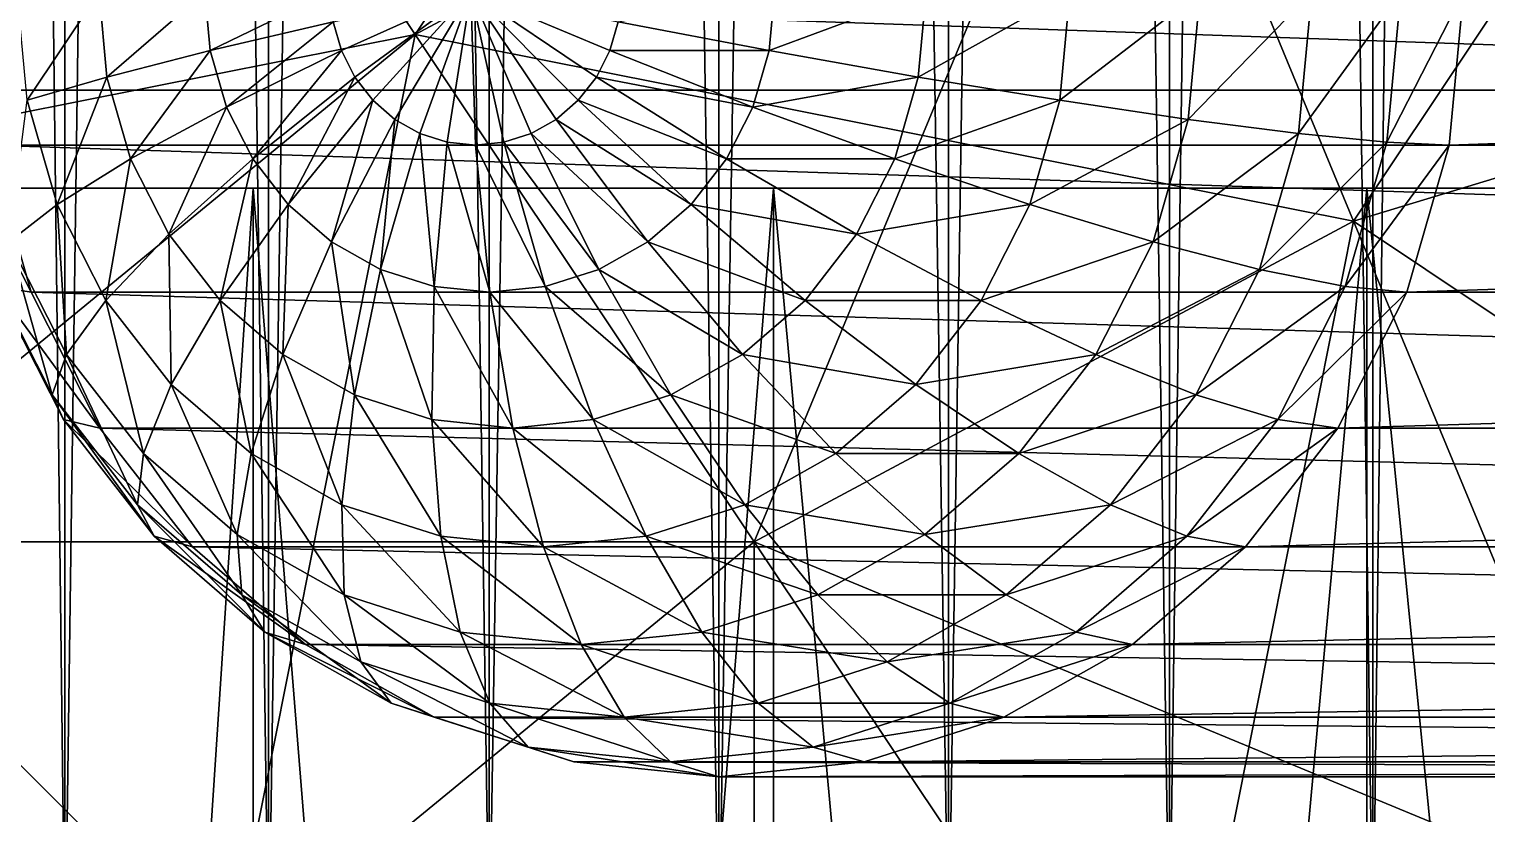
# Model space of a CAD drawing. Header units: millimetres. Extents: x -510 to 550, y -577 to 577.
# Drawn here: x -7.03 to 7.83, y 416.62 to 424.62 of the extents above; entities that cross this region are included whole.
import ezdxf

# ---------------------------------------------------------------- set-up
doc = ezdxf.new("R2010")
doc.units = ezdxf.units.MM
for name, color, linetype, true_color in [('arm_base_visual_0', 7, 'Continuous', 0xd6dee3), ('link1_visual_1', 7, 'Continuous', 0xd6dee3), ('main_case_cover', 7, 'Continuous', 0xd6dee3), ('main_case_floor_front', 7, 'Continuous', 0xd6dee3), ('middle_left_fork_-1', 7, 'Continuous', 0x5c6b75), ('reference_link1_joint_cover', 7, 'Continuous', 0xd6dee3), ('structure_left_middle_axle', 7, 'Continuous', 0x5c6b75)]:
    doc.layers.add(name, color=color, linetype=linetype, true_color=true_color)

msp = doc.modelspace()

# ---------------------------------------------------------------- linework, layer by layer
at = {"layer": 'arm_base_visual_0', "true_color": 0xd6dee3}
for points in [[(-14, 356, 180), (54, 424, 180), (54, 356, 180)], [(-14, 356, 180), (-14, 424, 180), (54, 424, 180)], [(-14, 356, 220), (54, 356, 220), (54, 424, 220)], [(-14, 356, 220), (54, 424, 220), (-14, 424, 220)], [(54, 424, 180), (-14, 424, 180), (-14, 424, 220)], [(54, 424, 180), (-14, 424, 220), (54, 424, 220)]]:
    msp.add_3dface(points, dxfattribs=at)
at = {"layer": 'link1_visual_1', "true_color": 0xd6dee3}
for points in [[(2.322, 432.678, 359.134), (-5.664, 428.409, 359.134), (-3.097, 424.567, 367.779)], [(2.322, 432.678, 359.134), (-3.097, 424.567, 367.779), (4.091, 428.409, 367.779)], [(-7.245, 430.775, 349.755), (-12.664, 422.664, 359.134), (-5.664, 428.409, 359.134)], [(11.889, 430.775, 367.779), (4.091, 428.409, 367.779), (6.47, 422.664, 375.355)], [(11.889, 430.775, 367.779), (6.47, 422.664, 375.355), (13.103, 424.676, 375.355)], [(-5.664, 428.409, 320.866), (-12.664, 422.664, 320.866), (-14.676, 424.676, 330.245)], [(-3.097, 424.567, 312.221), (-12.664, 422.664, 320.866), (-5.664, 428.409, 320.866)], [(-5.664, 428.409, 359.134), (-12.664, 422.664, 359.134), (-9.397, 419.397, 367.779)], [(-5.664, 428.409, 359.134), (-9.397, 419.397, 367.779), (-3.097, 424.567, 367.779)], [(4.091, 428.409, 312.221), (-3.097, 424.567, 312.221), (-5.664, 428.409, 320.866)], [(6.47, 422.664, 304.645), (-3.097, 424.567, 312.221), (4.091, 428.409, 312.221)], [(4.091, 428.409, 367.779), (-3.097, 424.567, 367.779), (0.358, 419.397, 375.355)], [(4.091, 428.409, 367.779), (0.358, 419.397, 375.355), (6.47, 422.664, 375.355)], [(13.103, 424.676, 304.645), (6.47, 422.664, 304.645), (4.091, 428.409, 312.221)], [(-3.097, 424.567, 312.221), (-9.397, 419.397, 312.221), (-12.664, 422.664, 320.866)], [(0.358, 419.397, 304.645), (-9.397, 419.397, 312.221), (-3.097, 424.567, 312.221)], [(-3.097, 424.567, 367.779), (-9.397, 419.397, 367.779), (-5, 415, 375.355)], [(-3.097, 424.567, 367.779), (-5, 415, 375.355), (0.358, 419.397, 375.355)], [(6.47, 422.664, 304.645), (0.358, 419.397, 304.645), (-3.097, 424.567, 312.221)], [(14.581, 417.245, 298.427), (6.47, 422.664, 304.645), (13.103, 424.676, 304.645)], [(13.103, 424.676, 375.355), (6.47, 422.664, 375.355), (9.37, 415.664, 381.573)], [(9.37, 415.664, 298.427), (0.358, 419.397, 304.645), (6.47, 422.664, 304.645)], [(6.47, 422.664, 375.355), (0.358, 419.397, 375.355), (4.567, 413.097, 381.573)], [(6.47, 422.664, 375.355), (4.567, 413.097, 381.573), (9.37, 415.664, 381.573)], [(14.581, 417.245, 298.427), (9.37, 415.664, 298.427), (6.47, 422.664, 304.645)], [(-5, 415, 304.645), (-14.567, 413.097, 312.221), (-9.397, 419.397, 312.221)], [(0.358, 419.397, 304.645), (-5, 415, 304.645), (-9.397, 419.397, 312.221)], [(-9.397, 419.397, 367.779), (-9.397, 409.642, 375.355), (-5, 415, 375.355)], [(4.567, 413.097, 298.427), (-5, 415, 304.645), (0.358, 419.397, 304.645)], [(0.358, 419.397, 375.355), (-5, 415, 375.355), (0.358, 409.642, 381.573)], [(9.37, 415.664, 298.427), (4.567, 413.097, 298.427), (0.358, 419.397, 304.645)], [(0.358, 419.397, 375.355), (0.358, 409.642, 381.573), (4.567, 413.097, 381.573)]]:
    msp.add_3dface(points, dxfattribs=at)
at = {"layer": 'main_case_cover', "true_color": 0xd6dee3}
for points in [[(-46, 327, 460), (326, 453, 460), (326, 327, 460)], [(-46, 327, 460), (-46, 453, 460), (326, 453, 460)], [(-46, 327, 466), (326, 327, 466), (326, 453, 466)], [(-46, 327, 466), (326, 453, 466), (-46, 453, 466)]]:
    msp.add_3dface(points, dxfattribs=at)
at = {"layer": 'main_case_floor_front', "true_color": 0xd6dee3}
for points in [[(-40, 327, 114), (320, 447, 114), (320, 327, 114)], [(-40, 327, 114), (-40, 447, 114), (320, 447, 114)], [(-40, 327, 120), (320, 327, 120), (320, 447, 120)], [(-40, 327, 120), (320, 447, 120), (-40, 447, 120)]]:
    msp.add_3dface(points, dxfattribs=at)
at = {"layer": 'middle_left_fork_-1', "true_color": 0x5c6b75}
for points in [[(-7.589, 425, -277.47), (-7.444, 423.439, -277.519), (37.556, 423.439, -142.519)], [(-7.589, 425, -277.47), (37.556, 423.439, -142.519), (37.411, 425, -142.47)], [(-6.32, 425, -284.905), (-7.052, 423.896, -283.612), (-7.155, 425, -283.578)], [(-6.32, 425, -284.905), (-6.239, 424.133, -284.932), (-7.052, 423.896, -283.612)], [(-5.242, 425, -286.044), (-6.239, 424.133, -284.932), (-6.32, 425, -284.905)], [(-5.242, 425, -286.044), (-5.186, 424.403, -286.062), (-6.239, 424.133, -284.932)], [(-3.962, 425, -286.95), (-5.186, 424.403, -286.062), (-5.242, 425, -286.044)], [(-3.962, 425, -286.95), (-3.933, 424.696, -286.96), (-5.186, 424.403, -286.062)], [(-2.53, 425, -287.589), (-3.849, 424.403, -286.988), (-3.933, 424.696, -286.96)], [(-2.53, 425, -287.589), (-3.712, 424.133, -287.033), (-3.849, 424.403, -286.988)], [(-2.53, 425, -287.589), (-3.528, 423.896, -287.095), (-3.712, 424.133, -287.033)], [(-2.53, 425, -287.589), (-3.304, 423.702, -287.169), (-3.528, 423.896, -287.095)], [(-2.53, 425, -287.589), (-3.048, 423.558, -287.255), (-3.304, 423.702, -287.169)], [(-2.53, 425, -287.589), (-2.77, 423.469, -287.347), (-3.048, 423.558, -287.255)], [(-2.53, 425, -287.589), (-2.481, 423.439, -287.444), (-2.77, 423.469, -287.347)], [(-2.53, 425, -287.589), (-2.192, 423.469, -287.54), (-2.481, 423.439, -287.444)], [(-2.53, 425, -287.589), (-1.915, 423.558, -287.633), (-2.192, 423.469, -287.54)], [(-2.53, 425, -287.589), (-1.659, 423.702, -287.718), (-1.915, 423.558, -287.633)], [(-2.53, 425, -287.589), (-1.434, 423.896, -287.793), (-1.659, 423.702, -287.718)], [(-2.53, 425, -287.589), (-1.25, 424.133, -287.854), (-1.434, 423.896, -287.793)], [(-2.53, 425, -287.589), (-1.113, 424.403, -287.9), (-1.25, 424.133, -287.854)], [(-2.53, 425, -287.589), (-1.029, 424.696, -287.928), (-1.113, 424.403, -287.9)], [(-1.029, 424.696, -287.928), (0.567, 425, -287.98), (0.511, 424.403, -287.961)], [(0.511, 424.403, -287.961), (0.567, 425, -287.98), (2.113, 425, -287.716)], [(0.511, 424.403, -287.961), (2.113, 425, -287.716), (2.032, 424.133, -287.689)], [(2.032, 424.133, -287.689), (2.113, 425, -287.716), (3.578, 425, -287.155)], [(2.032, 424.133, -287.689), (3.578, 425, -287.155), (3.475, 423.896, -287.121)], [(3.475, 423.896, -287.121), (3.578, 425, -287.155), (4.905, 425, -286.32)], [(3.475, 423.896, -287.121), (4.905, 425, -286.32), (4.784, 423.702, -286.28)], [(4.784, 423.702, -286.28), (4.905, 425, -286.32), (6.044, 425, -285.242)], [(4.784, 423.702, -286.28), (6.044, 425, -285.242), (5.909, 423.558, -285.197)], [(5.909, 423.558, -285.197), (6.044, 425, -285.242), (6.95, 425, -283.962)], [(5.909, 423.558, -285.197), (6.95, 425, -283.962), (6.807, 423.469, -283.914)], [(6.807, 423.469, -283.914), (6.95, 425, -283.962), (7.589, 425, -282.53)], [(6.807, 423.469, -283.914), (7.589, 425, -282.53), (7.444, 423.439, -282.481)], [(7.444, 423.439, -282.481), (7.589, 425, -282.53), (52.589, 425, -147.53)], [(7.444, 423.439, -282.481), (52.589, 425, -147.53), (52.444, 423.439, -147.481)], [(-3.933, 424.696, -286.96), (-5.021, 423.828, -286.117), (-5.186, 424.403, -286.062)], [(-3.933, 424.696, -286.96), (-3.849, 424.403, -286.988), (-5.021, 423.828, -286.117)], [(-1.113, 424.403, -287.9), (-1.029, 424.696, -287.928), (0.511, 424.403, -287.961)], [(-5.186, 424.403, -286.062), (-5.999, 423.299, -285.012), (-6.239, 424.133, -284.932)], [(-5.186, 424.403, -286.062), (-5.021, 423.828, -286.117), (-5.999, 423.299, -285.012)], [(-3.849, 424.403, -286.988), (-4.752, 423.299, -286.207), (-5.021, 423.828, -286.117)], [(-3.849, 424.403, -286.988), (-3.712, 424.133, -287.033), (-4.752, 423.299, -286.207)], [(-1.25, 424.133, -287.854), (-1.113, 424.403, -287.9), (0.346, 423.828, -287.906)], [(-1.113, 424.403, -287.9), (0.511, 424.403, -287.961), (0.346, 423.828, -287.906)], [(0.346, 423.828, -287.906), (0.511, 424.403, -287.961), (2.032, 424.133, -287.689)], [(-6.239, 424.133, -284.932), (-6.747, 422.835, -283.714), (-7.052, 423.896, -283.612)], [(-6.239, 424.133, -284.932), (-5.999, 423.299, -285.012), (-6.747, 422.835, -283.714)], [(-3.712, 424.133, -287.033), (-4.391, 422.835, -286.327), (-4.752, 423.299, -286.207)], [(-3.712, 424.133, -287.033), (-3.528, 423.896, -287.095), (-4.391, 422.835, -286.327)], [(-1.434, 423.896, -287.793), (-1.25, 424.133, -287.854), (0.078, 423.299, -287.817)], [(-1.25, 424.133, -287.854), (0.346, 423.828, -287.906), (0.078, 423.299, -287.817)], [(0.346, 423.828, -287.906), (2.032, 424.133, -287.689), (1.792, 423.299, -287.609)], [(1.792, 423.299, -287.609), (2.032, 424.133, -287.689), (3.475, 423.896, -287.121)], [(-7.052, 423.896, -283.612), (-6.747, 422.835, -283.714), (-7.236, 422.454, -282.273)], [(-5.021, 423.828, -286.117), (-5.609, 422.531, -285.142), (-5.999, 423.299, -285.012)], [(-5.021, 423.828, -286.117), (-4.752, 423.299, -286.207), (-5.609, 422.531, -285.142)], [(-3.528, 423.896, -287.095), (-3.951, 422.454, -286.474), (-4.391, 422.835, -286.327)], [(-3.528, 423.896, -287.095), (-3.304, 423.702, -287.169), (-3.951, 422.454, -286.474)], [(-1.659, 423.702, -287.718), (-1.434, 423.896, -287.793), (-0.284, 422.835, -287.696)], [(-1.434, 423.896, -287.793), (0.078, 423.299, -287.817), (-0.284, 422.835, -287.696)], [(0.078, 423.299, -287.817), (0.346, 423.828, -287.906), (1.792, 423.299, -287.609)], [(1.792, 423.299, -287.609), (3.475, 423.896, -287.121), (3.169, 422.835, -287.019)], [(3.169, 422.835, -287.019), (3.475, 423.896, -287.121), (4.784, 423.702, -286.28)], [(-3.304, 423.702, -287.169), (-3.449, 422.172, -286.641), (-3.951, 422.454, -286.474)], [(-3.304, 423.702, -287.169), (-3.048, 423.558, -287.255), (-3.449, 422.172, -286.641)], [(-1.915, 423.558, -287.633), (-1.659, 423.702, -287.718), (-0.724, 422.454, -287.55)], [(-1.659, 423.702, -287.718), (-0.284, 422.835, -287.696), (-0.724, 422.454, -287.55)], [(3.169, 422.835, -287.019), (4.784, 423.702, -286.28), (4.425, 422.454, -286.16)], [(4.425, 422.454, -286.16), (4.784, 423.702, -286.28), (5.909, 423.558, -285.197)], [(-3.048, 423.558, -287.255), (-2.904, 421.997, -286.823), (-3.449, 422.172, -286.641)], [(-3.048, 423.558, -287.255), (-2.77, 423.469, -287.347), (-2.904, 421.997, -286.823)], [(-2.192, 423.469, -287.54), (-1.915, 423.558, -287.633), (-1.226, 422.172, -287.382)], [(-1.915, 423.558, -287.633), (-0.724, 422.454, -287.55), (-1.226, 422.172, -287.382)], [(4.425, 422.454, -286.16), (5.909, 423.558, -285.197), (5.51, 422.172, -285.064)], [(5.51, 422.172, -285.064), (5.909, 423.558, -285.197), (6.807, 423.469, -283.914)], [(-7.794, 423.469, -279.047), (-7.371, 421.997, -279.188), (-7.012, 421.939, -277.663)], [(-7.794, 423.469, -279.047), (-7.012, 421.939, -277.663), (-7.444, 423.439, -277.519)], [(-7.444, 423.439, -277.519), (-7.012, 421.939, -277.663), (37.988, 421.939, -142.663)], [(-7.444, 423.439, -277.519), (37.988, 421.939, -142.663), (37.556, 423.439, -142.519)], [(-2.77, 423.469, -287.347), (-2.337, 421.939, -287.012), (-2.904, 421.997, -286.823)], [(-2.77, 423.469, -287.347), (-2.481, 423.439, -287.444), (-2.337, 421.939, -287.012)], [(-2.481, 423.439, -287.444), (-2.192, 423.469, -287.54), (-1.771, 421.997, -287.201)], [(-2.481, 423.439, -287.444), (-1.771, 421.997, -287.201), (-2.337, 421.939, -287.012)], [(-2.192, 423.469, -287.54), (-1.226, 422.172, -287.382), (-1.771, 421.997, -287.201)], [(5.51, 422.172, -285.064), (6.807, 423.469, -283.914), (6.383, 421.997, -283.773)], [(6.383, 421.997, -283.773), (6.807, 423.469, -283.914), (7.444, 423.439, -282.481)], [(6.383, 421.997, -283.773), (7.444, 423.439, -282.481), (7.012, 421.939, -282.337)], [(7.012, 421.939, -282.337), (7.444, 423.439, -282.481), (52.444, 423.439, -147.481)], [(7.012, 421.939, -282.337), (52.444, 423.439, -147.481), (52.012, 421.939, -147.337)], [(-5.999, 423.299, -285.012), (-6.251, 421.857, -283.879), (-6.747, 422.835, -283.714)], [(-5.999, 423.299, -285.012), (-5.609, 422.531, -285.142), (-6.251, 421.857, -283.879)], [(-4.752, 423.299, -286.207), (-5.085, 421.857, -285.317), (-5.609, 422.531, -285.142)], [(-4.752, 423.299, -286.207), (-4.391, 422.835, -286.327), (-5.085, 421.857, -285.317)], [(-0.284, 422.835, -287.696), (0.078, 423.299, -287.817), (1.402, 422.531, -287.479)], [(0.078, 423.299, -287.817), (1.792, 423.299, -287.609), (1.402, 422.531, -287.479)], [(1.402, 422.531, -287.479), (1.792, 423.299, -287.609), (3.169, 422.835, -287.019)], [(-6.747, 422.835, -283.714), (-6.652, 421.304, -282.468), (-7.236, 422.454, -282.273)], [(-6.747, 422.835, -283.714), (-6.251, 421.857, -283.879), (-6.652, 421.304, -282.468)], [(-4.391, 422.835, -286.327), (-4.446, 421.304, -285.53), (-5.085, 421.857, -285.317)], [(-4.391, 422.835, -286.327), (-3.951, 422.454, -286.474), (-4.446, 421.304, -285.53)], [(-0.724, 422.454, -287.55), (-0.284, 422.835, -287.696), (0.878, 421.857, -287.304)], [(-0.284, 422.835, -287.696), (1.402, 422.531, -287.479), (0.878, 421.857, -287.304)], [(1.402, 422.531, -287.479), (3.169, 422.835, -287.019), (2.673, 421.857, -286.854)], [(2.673, 421.857, -286.854), (3.169, 422.835, -287.019), (4.425, 422.454, -286.16)], [(-5.609, 422.531, -285.142), (-5.584, 421, -284.102), (-6.251, 421.857, -283.879)], [(-5.609, 422.531, -285.142), (-5.085, 421.857, -285.317), (-5.584, 421, -284.102)], [(0.878, 421.857, -287.304), (1.402, 422.531, -287.479), (2.673, 421.857, -286.854)], [(-7.236, 422.454, -282.273), (-6.798, 420.894, -280.961), (-7.446, 422.172, -280.745)], [(-7.236, 422.454, -282.273), (-6.652, 421.304, -282.468), (-6.798, 420.894, -280.961)], [(-3.951, 422.454, -286.474), (-3.717, 420.894, -285.773), (-4.446, 421.304, -285.53)], [(-3.951, 422.454, -286.474), (-3.449, 422.172, -286.641), (-3.717, 420.894, -285.773)], [(-1.226, 422.172, -287.382), (-0.724, 422.454, -287.55), (0.239, 421.304, -287.091)], [(-0.724, 422.454, -287.55), (0.878, 421.857, -287.304), (0.239, 421.304, -287.091)], [(2.673, 421.857, -286.854), (4.425, 422.454, -286.16), (3.841, 421.304, -285.965)], [(3.841, 421.304, -285.965), (4.425, 422.454, -286.16), (5.51, 422.172, -285.064)], [(-7.446, 422.172, -280.745), (-6.798, 420.894, -280.961), (-6.683, 420.641, -279.418)], [(-7.446, 422.172, -280.745), (-6.683, 420.641, -279.418), (-7.371, 421.997, -279.188)], [(-3.449, 422.172, -286.641), (-2.926, 420.641, -286.036), (-3.717, 420.894, -285.773)], [(-3.449, 422.172, -286.641), (-2.904, 421.997, -286.823), (-2.926, 420.641, -286.036)], [(-1.771, 421.997, -287.201), (-1.226, 422.172, -287.382), (-0.49, 420.894, -286.848)], [(-1.226, 422.172, -287.382), (0.239, 421.304, -287.091), (-0.49, 420.894, -286.848)], [(3.841, 421.304, -285.965), (5.51, 422.172, -285.064), (4.862, 420.894, -284.848)], [(4.862, 420.894, -284.848), (5.51, 422.172, -285.064), (6.383, 421.997, -283.773)], [(-7.371, 421.997, -279.188), (-6.683, 420.641, -279.418), (-6.31, 420.555, -277.897)], [(-7.371, 421.997, -279.188), (-6.31, 420.555, -277.897), (-7.012, 421.939, -277.663)], [(-7.012, 421.939, -277.663), (-6.31, 420.555, -277.897), (38.69, 420.555, -142.897)], [(-7.012, 421.939, -277.663), (38.69, 420.555, -142.897), (37.988, 421.939, -142.663)], [(-2.904, 421.997, -286.823), (-2.103, 420.555, -286.31), (-2.926, 420.641, -286.036)], [(-2.904, 421.997, -286.823), (-2.337, 421.939, -287.012), (-2.103, 420.555, -286.31)], [(-2.337, 421.939, -287.012), (-1.771, 421.997, -287.201), (-1.281, 420.641, -286.585)], [(-2.337, 421.939, -287.012), (-1.281, 420.641, -286.585), (-2.103, 420.555, -286.31)], [(-1.771, 421.997, -287.201), (-0.49, 420.894, -286.848), (-1.281, 420.641, -286.585)], [(4.862, 420.894, -284.848), (6.383, 421.997, -283.773), (5.696, 420.641, -283.544)], [(5.696, 420.641, -283.544), (6.383, 421.997, -283.773), (7.012, 421.939, -282.337)], [(5.696, 420.641, -283.544), (7.012, 421.939, -282.337), (6.31, 420.555, -282.103)], [(6.31, 420.555, -282.103), (7.012, 421.939, -282.337), (52.012, 421.939, -147.337)], [(6.31, 420.555, -282.103), (52.012, 421.939, -147.337), (51.31, 420.555, -147.103)], [(-6.251, 421.857, -283.879), (-5.868, 420.296, -282.729), (-6.652, 421.304, -282.468)], [(-6.251, 421.857, -283.879), (-5.584, 421, -284.102), (-5.868, 420.296, -282.729)], [(-5.085, 421.857, -285.317), (-4.77, 420.296, -284.373), (-5.584, 421, -284.102)], [(-5.085, 421.857, -285.317), (-4.446, 421.304, -285.53), (-4.77, 420.296, -284.373)], [(0.239, 421.304, -287.091), (0.878, 421.857, -287.304), (2.006, 421, -286.631)], [(0.878, 421.857, -287.304), (2.673, 421.857, -286.854), (2.006, 421, -286.631)], [(2.006, 421, -286.631), (2.673, 421.857, -286.854), (3.841, 421.304, -285.965)], [(-6.652, 421.304, -282.468), (-5.926, 419.774, -281.252), (-6.798, 420.894, -280.961)], [(-6.652, 421.304, -282.468), (-5.868, 420.296, -282.729), (-5.926, 419.774, -281.252)], [(-4.446, 421.304, -285.53), (-3.843, 419.774, -284.682), (-4.77, 420.296, -284.373)], [(-4.446, 421.304, -285.53), (-3.717, 420.894, -285.773), (-3.843, 419.774, -284.682)], [(-0.49, 420.894, -286.848), (0.239, 421.304, -287.091), (1.193, 420.296, -286.36)], [(0.239, 421.304, -287.091), (2.006, 421, -286.631), (1.193, 420.296, -286.36)], [(2.006, 421, -286.631), (3.841, 421.304, -285.965), (3.057, 420.296, -285.704)], [(3.057, 420.296, -285.704), (3.841, 421.304, -285.965), (4.862, 420.894, -284.848)], [(-5.584, 421, -284.102), (-4.911, 419.469, -283.048), (-5.868, 420.296, -282.729)], [(-5.584, 421, -284.102), (-4.77, 420.296, -284.373), (-4.911, 419.469, -283.048)], [(1.193, 420.296, -286.36), (2.006, 421, -286.631), (3.057, 420.296, -285.704)], [(-6.798, 420.894, -280.961), (-5.926, 419.774, -281.252), (-5.757, 419.452, -279.726)], [(-6.798, 420.894, -280.961), (-5.757, 419.452, -279.726), (-6.683, 420.641, -279.418)], [(-3.717, 420.894, -285.773), (-2.836, 419.452, -285.018), (-3.843, 419.774, -284.682)], [(-3.717, 420.894, -285.773), (-2.926, 420.641, -286.036), (-2.836, 419.452, -285.018)], [(-1.281, 420.641, -286.585), (-0.49, 420.894, -286.848), (0.265, 419.774, -286.051)], [(-0.49, 420.894, -286.848), (1.193, 420.296, -286.36), (0.265, 419.774, -286.051)], [(3.057, 420.296, -285.704), (4.862, 420.894, -284.848), (3.99, 419.774, -284.557)], [(3.99, 419.774, -284.557), (4.862, 420.894, -284.848), (5.696, 420.641, -283.544)], [(-6.683, 420.641, -279.418), (-5.757, 419.452, -279.726), (-5.367, 419.343, -278.211)], [(-6.683, 420.641, -279.418), (-5.367, 419.343, -278.211), (-6.31, 420.555, -277.897)], [(-6.31, 420.555, -277.897), (-5.367, 419.343, -278.211), (39.633, 419.343, -143.211)], [(-6.31, 420.555, -277.897), (39.633, 419.343, -143.211), (38.69, 420.555, -142.897)], [(-2.926, 420.641, -286.036), (-2.103, 420.555, -286.31), (-1.789, 419.343, -285.367)], [(-2.926, 420.641, -286.036), (-1.789, 419.343, -285.367), (-2.836, 419.452, -285.018)], [(-2.103, 420.555, -286.31), (-1.281, 420.641, -286.585), (-0.742, 419.452, -285.716)], [(-2.103, 420.555, -286.31), (-0.742, 419.452, -285.716), (-1.789, 419.343, -285.367)], [(-1.281, 420.641, -286.585), (0.265, 419.774, -286.051), (-0.742, 419.452, -285.716)], [(3.99, 419.774, -284.557), (5.696, 420.641, -283.544), (4.77, 419.452, -283.235)], [(4.77, 419.452, -283.235), (5.696, 420.641, -283.544), (6.31, 420.555, -282.103)], [(4.77, 419.452, -283.235), (6.31, 420.555, -282.103), (5.367, 419.343, -281.789)], [(5.367, 419.343, -281.789), (6.31, 420.555, -282.103), (51.31, 420.555, -147.103)], [(5.367, 419.343, -281.789), (51.31, 420.555, -147.103), (50.367, 419.343, -146.789)], [(-5.868, 420.296, -282.729), (-4.864, 418.855, -281.606), (-5.926, 419.774, -281.252)], [(-5.868, 420.296, -282.729), (-4.911, 419.469, -283.048), (-4.864, 418.855, -281.606)], [(-4.77, 420.296, -284.373), (-3.82, 418.855, -283.412), (-4.911, 419.469, -283.048)], [(-4.77, 420.296, -284.373), (-3.843, 419.774, -284.682), (-3.82, 418.855, -283.412)], [(0.265, 419.774, -286.051), (1.193, 420.296, -286.36), (2.1, 419.469, -285.385)], [(1.193, 420.296, -286.36), (3.057, 420.296, -285.704), (2.1, 419.469, -285.385)], [(2.1, 419.469, -285.385), (3.057, 420.296, -285.704), (3.99, 419.774, -284.557)], [(-5.926, 419.774, -281.252), (-4.864, 418.855, -281.606), (-4.629, 418.476, -280.102)], [(-5.926, 419.774, -281.252), (-4.629, 418.476, -280.102), (-5.757, 419.452, -279.726)], [(-3.843, 419.774, -284.682), (-2.836, 419.452, -285.018), (-2.637, 418.476, -283.806)], [(-3.843, 419.774, -284.682), (-2.637, 418.476, -283.806), (-3.82, 418.855, -283.412)], [(-0.742, 419.452, -285.716), (0.265, 419.774, -286.051), (1.009, 418.855, -285.021)], [(0.265, 419.774, -286.051), (2.1, 419.469, -285.385), (1.009, 418.855, -285.021)], [(2.1, 419.469, -285.385), (3.99, 419.774, -284.557), (2.927, 418.855, -284.203)], [(2.927, 418.855, -284.203), (3.99, 419.774, -284.557), (4.77, 419.452, -283.235)], [(-5.757, 419.452, -279.726), (-4.629, 418.476, -280.102), (-4.216, 418.348, -278.595)], [(-5.757, 419.452, -279.726), (-4.216, 418.348, -278.595), (-5.367, 419.343, -278.211)], [(-4.911, 419.469, -283.048), (-3.82, 418.855, -283.412), (-3.651, 418.172, -282.01)], [(-4.911, 419.469, -283.048), (-3.651, 418.172, -282.01), (-4.864, 418.855, -281.606)], [(-2.836, 419.452, -285.018), (-1.789, 419.343, -285.367), (-1.405, 418.348, -284.216)], [(-2.836, 419.452, -285.018), (-1.405, 418.348, -284.216), (-2.637, 418.476, -283.806)], [(-1.789, 419.343, -285.367), (-0.742, 419.452, -285.716), (-0.174, 418.476, -284.627)], [(-0.742, 419.452, -285.716), (1.009, 418.855, -285.021), (-0.174, 418.476, -284.627)], [(1.009, 418.855, -285.021), (2.1, 419.469, -285.385), (2.927, 418.855, -284.203)], [(2.927, 418.855, -284.203), (4.77, 419.452, -283.235), (3.642, 418.476, -282.859)], [(3.642, 418.476, -282.859), (4.77, 419.452, -283.235), (5.367, 419.343, -281.789)], [(-5.367, 419.343, -278.211), (-4.216, 418.348, -278.595), (40.784, 418.348, -143.595)], [(-5.367, 419.343, -278.211), (40.784, 418.348, -143.595), (39.633, 419.343, -143.211)], [(-1.789, 419.343, -285.367), (-0.174, 418.476, -284.627), (-1.405, 418.348, -284.216)], [(3.642, 418.476, -282.859), (5.367, 419.343, -281.789), (4.216, 418.348, -281.405)], [(4.216, 418.348, -281.405), (5.367, 419.343, -281.789), (50.367, 419.343, -146.789)], [(4.216, 418.348, -281.405), (50.367, 419.343, -146.789), (49.216, 418.348, -146.405)], [(-4.864, 418.855, -281.606), (-3.651, 418.172, -282.01), (-3.342, 417.751, -280.531)], [(-4.864, 418.855, -281.606), (-3.342, 417.751, -280.531), (-4.629, 418.476, -280.102)], [(-3.82, 418.855, -283.412), (-2.637, 418.476, -283.806), (-2.336, 417.751, -282.448)], [(-3.82, 418.855, -283.412), (-2.336, 417.751, -282.448), (-3.651, 418.172, -282.01)], [(-0.174, 418.476, -284.627), (1.009, 418.855, -285.021), (1.715, 418.172, -283.799)], [(1.009, 418.855, -285.021), (2.927, 418.855, -284.203), (1.715, 418.172, -283.799)], [(1.715, 418.172, -283.799), (2.927, 418.855, -284.203), (3.642, 418.476, -282.859)], [(-4.629, 418.476, -280.102), (-3.342, 417.751, -280.531), (-2.904, 417.609, -279.032)], [(-4.629, 418.476, -280.102), (-2.904, 417.609, -279.032), (-4.216, 418.348, -278.595)], [(-2.637, 418.476, -283.806), (-1.405, 418.348, -284.216), (-0.968, 417.609, -282.904)], [(-2.637, 418.476, -283.806), (-0.968, 417.609, -282.904), (-2.336, 417.751, -282.448)], [(-1.405, 418.348, -284.216), (-0.174, 418.476, -284.627), (0.4, 417.751, -283.36)], [(-0.174, 418.476, -284.627), (1.715, 418.172, -283.799), (0.4, 417.751, -283.36)], [(1.715, 418.172, -283.799), (3.642, 418.476, -282.859), (2.355, 417.751, -282.43)], [(2.355, 417.751, -282.43), (3.642, 418.476, -282.859), (4.216, 418.348, -281.405)], [(-4.216, 418.348, -278.595), (-2.904, 417.609, -279.032), (42.096, 417.609, -144.032)], [(-4.216, 418.348, -278.595), (42.096, 417.609, -144.032), (40.784, 418.348, -143.595)], [(-1.405, 418.348, -284.216), (0.4, 417.751, -283.36), (-0.968, 417.609, -282.904)], [(2.355, 417.751, -282.43), (4.216, 418.348, -281.405), (2.904, 417.609, -280.968)], [(2.904, 417.609, -280.968), (4.216, 418.348, -281.405), (49.216, 418.348, -146.405)], [(2.904, 417.609, -280.968), (49.216, 418.348, -146.405), (47.904, 417.609, -145.968)], [(-3.651, 418.172, -282.01), (-2.336, 417.751, -282.448), (-1.946, 417.304, -280.997)], [(-3.651, 418.172, -282.01), (-1.946, 417.304, -280.997), (-3.342, 417.751, -280.531)], [(0.4, 417.751, -283.36), (1.715, 418.172, -283.799), (2.355, 417.751, -282.43)], [(-3.342, 417.751, -280.531), (-1.946, 417.304, -280.997), (-1.481, 417.154, -279.506)], [(-3.342, 417.751, -280.531), (-1.481, 417.154, -279.506), (-2.904, 417.609, -279.032)], [(-2.336, 417.751, -282.448), (-0.968, 417.609, -282.904), (-0.494, 417.154, -281.481)], [(-2.336, 417.751, -282.448), (-0.494, 417.154, -281.481), (-1.946, 417.304, -280.997)], [(-0.968, 417.609, -282.904), (0.4, 417.751, -283.36), (0.959, 417.304, -281.965)], [(0.4, 417.751, -283.36), (2.355, 417.751, -282.43), (0.959, 417.304, -281.965)], [(0.959, 417.304, -281.965), (2.355, 417.751, -282.43), (2.904, 417.609, -280.968)], [(-2.904, 417.609, -279.032), (-1.481, 417.154, -279.506), (43.519, 417.154, -144.506)], [(-2.904, 417.609, -279.032), (43.519, 417.154, -144.506), (42.096, 417.609, -144.032)], [(-0.968, 417.609, -282.904), (0.959, 417.304, -281.965), (-0.494, 417.154, -281.481)], [(0.959, 417.304, -281.965), (2.904, 417.609, -280.968), (1.481, 417.154, -280.494)], [(1.481, 417.154, -280.494), (2.904, 417.609, -280.968), (47.904, 417.609, -145.968)], [(1.481, 417.154, -280.494), (47.904, 417.609, -145.968), (46.481, 417.154, -145.494)], [(-1.946, 417.304, -280.997), (-0.494, 417.154, -281.481), (0, 417, -280)], [(-1.946, 417.304, -280.997), (0, 417, -280), (-1.481, 417.154, -279.506)], [(-0.494, 417.154, -281.481), (0.959, 417.304, -281.965), (1.481, 417.154, -280.494)], [(-1.481, 417.154, -279.506), (0, 417, -280), (45, 417, -145)], [(-1.481, 417.154, -279.506), (45, 417, -145), (43.519, 417.154, -144.506)], [(-0.494, 417.154, -281.481), (1.481, 417.154, -280.494), (0, 417, -280)], [(0, 417, -280), (1.481, 417.154, -280.494), (46.481, 417.154, -145.494)], [(0, 417, -280), (46.481, 417.154, -145.494), (45, 417, -145)]]:
    msp.add_3dface(points, dxfattribs=at)
at = {"layer": 'reference_link1_joint_cover', "true_color": 0xd6dee3}
for points in [[(20, 423, 340), (-15, 423, 340), (-14.327, 423, 346.828)], [(20, 423, 340), (-14.327, 423, 333.172), (-15, 423, 340)], [(20, 423, 340), (-14.327, 423, 346.828), (-12.336, 423, 353.394)], [(20, 423, 340), (-12.336, 423, 326.606), (-14.327, 423, 333.172)], [(20, 423, 340), (-12.336, 423, 353.394), (-9.101, 423, 359.445)], [(20, 423, 340), (-9.101, 423, 320.555), (-12.336, 423, 326.606)], [(20, 423, 340), (-9.101, 423, 359.445), (-4.749, 423, 364.749)], [(20, 423, 340), (-4.749, 423, 315.251), (-9.101, 423, 320.555)], [(-4.749, 423, 364.749), (-9.101, 423, 359.445), (-9.101, 357, 359.445)], [(-4.749, 423, 364.749), (-9.101, 357, 359.445), (-4.749, 357, 364.749)], [(-9.101, 423, 320.555), (-4.749, 423, 315.251), (-4.749, 357, 315.251)], [(-9.101, 423, 320.555), (-4.749, 357, 315.251), (-9.101, 357, 320.555)], [(20, 423, 340), (-4.749, 423, 364.749), (0.555, 423, 369.101)], [(20, 423, 340), (0.555, 423, 310.899), (-4.749, 423, 315.251)], [(0.555, 423, 369.101), (-4.749, 423, 364.749), (-4.749, 357, 364.749)], [(0.555, 423, 369.101), (-4.749, 357, 364.749), (0.555, 357, 369.101)], [(-4.749, 423, 315.251), (0.555, 423, 310.899), (0.555, 357, 310.899)], [(-4.749, 423, 315.251), (0.555, 357, 310.899), (-4.749, 357, 315.251)], [(20, 423, 340), (0.555, 423, 369.101), (6.606, 423, 372.336)], [(20, 423, 340), (6.606, 423, 307.664), (0.555, 423, 310.899)], [(6.606, 423, 372.336), (0.555, 423, 369.101), (0.555, 357, 369.101)], [(6.606, 423, 372.336), (0.555, 357, 369.101), (6.606, 357, 372.336)], [(0.555, 423, 310.899), (6.606, 423, 307.664), (6.606, 357, 307.664)], [(0.555, 423, 310.899), (6.606, 357, 307.664), (0.555, 357, 310.899)], [(20, 423, 340), (6.606, 423, 372.336), (13.172, 423, 374.327)], [(20, 423, 340), (13.172, 423, 305.673), (6.606, 423, 307.664)], [(13.172, 423, 374.327), (6.606, 423, 372.336), (6.606, 357, 372.336)], [(13.172, 423, 374.327), (6.606, 357, 372.336), (13.172, 357, 374.327)], [(6.606, 423, 307.664), (13.172, 423, 305.673), (13.172, 357, 305.673)], [(6.606, 423, 307.664), (13.172, 357, 305.673), (6.606, 357, 307.664)]]:
    msp.add_3dface(points, dxfattribs=at)
at = {"layer": 'structure_left_middle_axle', "true_color": 0x5c6b75}
for points in [[(-6.667, 565, -270.022), (-8.485, 565, -271.515), (-8.485, 415, -271.515)], [(-6.667, 565, -270.022), (-8.485, 415, -271.515), (-6.667, 415, -270.022)], [(-8.485, 565, -288.485), (-6.667, 565, -289.978), (-6.667, 415, -289.978)], [(-8.485, 565, -288.485), (-6.667, 415, -289.978), (-8.485, 415, -288.485)], [(-4.592, 565, -268.913), (-6.667, 565, -270.022), (-6.667, 415, -270.022)], [(-4.592, 565, -268.913), (-6.667, 415, -270.022), (-4.592, 415, -268.913)], [(-6.667, 565, -289.978), (-4.592, 565, -291.087), (-4.592, 415, -291.087)], [(-6.667, 565, -289.978), (-4.592, 415, -291.087), (-6.667, 415, -289.978)], [(-2.341, 565, -268.231), (-4.592, 565, -268.913), (-4.592, 415, -268.913)], [(-2.341, 565, -268.231), (-4.592, 415, -268.913), (-2.341, 415, -268.231)], [(-4.592, 565, -291.087), (-2.341, 565, -291.769), (-2.341, 415, -291.769)], [(-4.592, 565, -291.087), (-2.341, 415, -291.769), (-4.592, 415, -291.087)], [(0, 565, -268), (-2.341, 565, -268.231), (-2.341, 415, -268.231)], [(0, 565, -268), (-2.341, 415, -268.231), (0, 415, -268)], [(-2.341, 565, -291.769), (0, 565, -292), (0, 415, -292)], [(-2.341, 565, -291.769), (0, 415, -292), (-2.341, 415, -291.769)], [(2.341, 565, -268.231), (0, 565, -268), (0, 415, -268)], [(2.341, 565, -268.231), (0, 415, -268), (2.341, 415, -268.231)], [(0, 565, -292), (2.341, 565, -291.769), (2.341, 415, -291.769)], [(0, 565, -292), (2.341, 415, -291.769), (0, 415, -292)], [(4.592, 565, -268.913), (2.341, 565, -268.231), (2.341, 415, -268.231)], [(4.592, 565, -268.913), (2.341, 415, -268.231), (4.592, 415, -268.913)], [(2.341, 565, -291.769), (4.592, 565, -291.087), (4.592, 415, -291.087)], [(2.341, 565, -291.769), (4.592, 415, -291.087), (2.341, 415, -291.769)], [(6.667, 565, -270.022), (4.592, 565, -268.913), (4.592, 415, -268.913)], [(6.667, 565, -270.022), (4.592, 415, -268.913), (6.667, 415, -270.022)], [(4.592, 565, -291.087), (6.667, 565, -289.978), (6.667, 415, -289.978)], [(4.592, 565, -291.087), (6.667, 415, -289.978), (4.592, 415, -291.087)], [(8.485, 565, -271.515), (6.667, 565, -270.022), (6.667, 415, -270.022)], [(8.485, 565, -271.515), (6.667, 415, -270.022), (8.485, 415, -271.515)], [(6.667, 565, -289.978), (8.485, 565, -288.485), (8.485, 415, -288.485)], [(6.667, 565, -289.978), (8.485, 415, -288.485), (6.667, 415, -289.978)]]:
    msp.add_3dface(points, dxfattribs=at)

doc.saveas('drawing.dxf')
